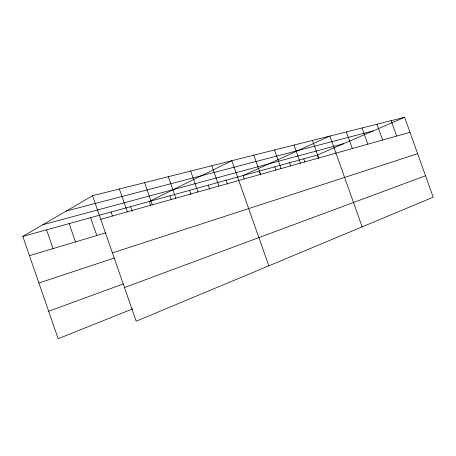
<?xml version="1.0" encoding="UTF-8"?>
<svg xmlns="http://www.w3.org/2000/svg" width="456" height="456" viewBox="0 0 456 456"><rect width="100%" height="100%" fill="white"/><g stroke="black" fill="none" stroke-linecap="round" stroke-linejoin="round"><path stroke-width="0.68" d="M132.781 308.826L58.151 338.734L22.8 236.396L92.551 195.727L404.632 117.266L433.2 197.197L136.19 321.195L92.551 195.727M22.8 236.396L317.359 155.051L404.632 117.266M124.471 287.508L425.539 175.76M48.667 311.271L123.359 283.906M38.908 283.022L114.353 257.993M112.427 252.875L417.65 153.7M29.452 255.651L105.615 232.885M100.759 219.319L410.007 132.314M42.784 224.745L343.607 143.686M66.28 211.042L373.162 130.895M391.14 120.658L396.64 136.076M376.975 124.22L382.612 140.02M362.087 127.965L367.861 144.17M346.412 131.904L352.328 148.542M362.144 226.866L329.893 136.059L243.054 175.571L244.228 178.912M312.457 140.442L318.687 158.004M317.359 155.051L318.522 158.34M303.759 158.808L304.893 162.011M294.023 145.076L300.418 163.145M289.571 162.729L290.728 165.995M274.506 149.984L281.078 168.589M274.751 166.822L275.931 170.162M253.804 155.188L260.564 174.357M259.259 171.097L260.644 175.013M268.818 265.825L231.808 160.717L149.237 201.478L150.634 205.474M226.073 180.262L227.453 184.184M211.795 165.75L218.943 186.071M208.267 185.182L209.68 189.2M190.654 171.063L197.984 191.965M189.571 190.34L190.956 194.29M168.275 176.689L175.805 198.206M169.923 195.766L171.285 199.66M144.552 182.656L152.293 204.818M130.598 206.631L132.194 211.208M119.358 188.989L127.327 211.846M111.07 212.017L112.472 216.041M90.607 217.672L96.809 235.518M69.124 223.605L75.468 241.897M46.552 229.835L53.044 248.6"/></g></svg>
